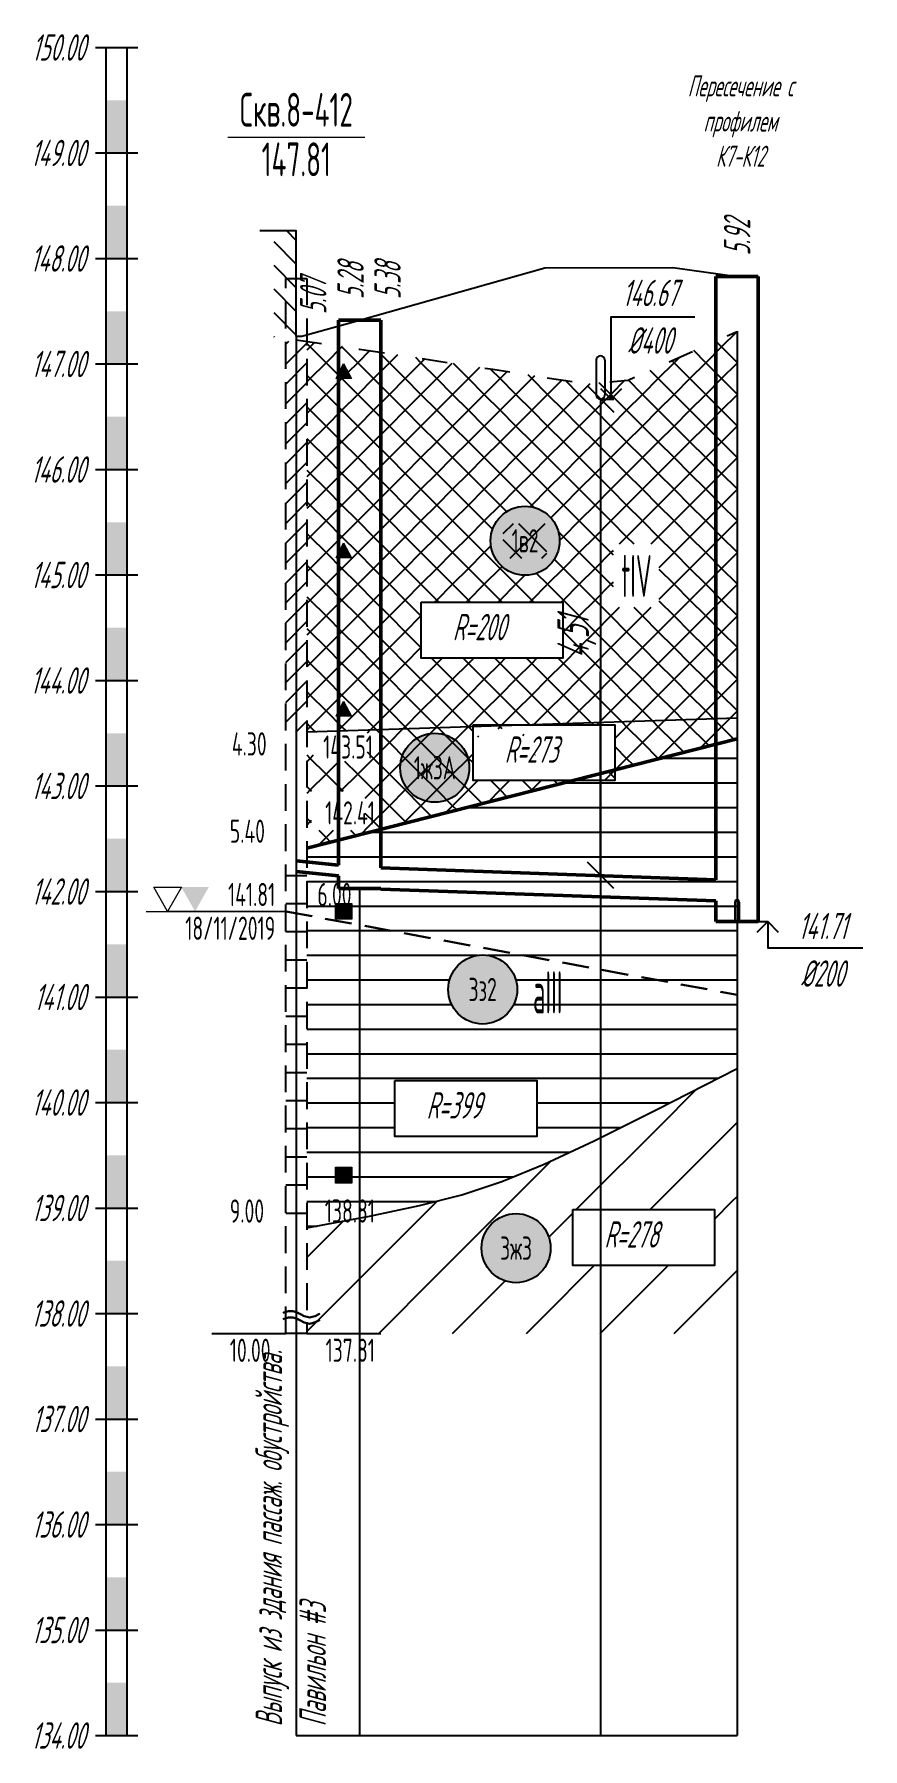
# Model space of a CAD drawing. Header units: metres. Extents: x -34 to 1749, y -3376 to -2956.
# Drawn here: x 587.7 to 666.2, y -3227.7 to -3065.2 of the extents above; entities that cross this region are included whole.
import ezdxf
from ezdxf.enums import TextEntityAlignment as Align

# ---------------------------------------------------------------- set-up
doc = ezdxf.new("R2010")
doc.units = ezdxf.units.M
doc.header["$LTSCALE"] = 0.2000000029802322
doc.linetypes.add('ACAD_ISO03W100', pattern=[30, 12, -18])
doc.linetypes.add('штриховая', pattern=[19.049999999999997, 12.7, -6.35])
for name, color, linetype in [('Линейка', 7, 'Continuous'), ('МГТ_ИГ_Геология', 252, 'Continuous'), ('Примыкания', 7, 'Continuous'), ('Проектная земля', 7, 'Continuous'), ('Таблица', 7, 'Continuous'), ('Трубы', 7, 'Continuous'), ('Узлы', 7, 'Continuous'), ('Чёрная земля', 7, 'ACAD_ISO03W100')]:
    doc.layers.add(name, color=color, linetype=linetype)
doc.styles.add('SPDS', font='SPDS', dxfattribs={"width": 0.699999988079071, "oblique": 15.00000041741303, "height": 2.5})
doc.styles.get("Standard").update_dxf_attribs({"font": 'SPDS.shx', "width": 0.699999988079071, "oblique": 15.00000041741303, "height": 3})
doc.styles.add('Стиль Simplex', font='simplex.shx')
doc.dimstyles.new('ISO-25', dxfattribs={"dimtxt": 2.5, "dimasz": 2.5, "dimexe": 1.25, "dimexo": 0.625, "dimtad": 1, "dimtxsty": 'Standard', "dimcen": 2.5, "dimadec": 0, "dimazin": 0, "dimtfac": 1, "dimtmove": 0, "dimatfit": 3, "dimfxl": 1, "dimarcsym": 0})
pattern_1 = [(225, (-1.153962780994334, -2839.847625970096), (2.775557561562891e-16, -3.000000000000505), [2.1213, -2.12134068712]), (315, (-2.653962780994334, -2838.347625970096), (3.000000000000505, 0), [2.1213, -2.12134068712]), (45, (-4.153962780994334, -2839.847625970096), (0, 3.000000000000505), [2.1213, -2.12134068712]), (135, (-2.653962780994334, -2841.347625970096), (-3.000000000000505, 2.775557561562891e-16), [2.1213, -2.12134068712])]

# ---------------------------------------------------------------- blocks, each defined once
blk = doc.blocks.new('DN')
at = {"layer": 'МГТ_ИГ_Геология', "lineweight": 30, "flags": 128}
for points in [[(-0.1260000000000048, -0.007000000000005002), (-0.1170000000000044, -0.001999999999952706), (-0.0730000000000075, 0.01099999999996726), (-0.03300000000000125, 0.01099999999996726), (0.003000000000000114, 0), (0.01999999999999602, -0.007000000000005002), (0.03899999999998727, -0.01900000000000546), (0.07399999999999807, -0.03699999999997772), (0.1029999999999944, -0.04300000000006321), (0.125, -0.04800000000005866), (0.1509999999999962, -0.04300000000006321), (0.1799999999999926, -0.03600000000000136), (0.2129999999999939, -0.01900000000000546), (0.222999999999999, -0.01200000000000045)], [(-0.1260000000000048, -0.06800000000004047), (-0.1170000000000044, -0.06300000000004502), (-0.0730000000000075, -0.05000000000001137), (-0.03300000000000125, -0.05000000000001137), (0.003000000000000114, -0.05900000000002592), (0.01999999999999602, -0.06700000000000728), (0.03899999999998727, -0.07900000000000773), (0.07399999999999807, -0.09800000000001319), (0.1029999999999944, -0.1030000000000655), (0.125, -0.1080000000000609), (0.1509999999999962, -0.1030000000000655), (0.1799999999999926, -0.09500000000002728), (0.2129999999999939, -0.07900000000000773), (0.222999999999999, -0.07200000000000273)]]:
    blk.add_lwpolyline(points, dxfattribs=at)
blk = doc.blocks.new('PR_KV')
at = {"linetype": 'Continuous', "lineweight": 0}
blk.add_hatch(color=252, dxfattribs=at).paths.add_polyline_path([(-0.07699999999999818, 0.07500000000004547), (0.07699999999999818, 0.07500000000004547), (0.07699999999999818, -0.07499999999998863), (-0.07699999999999818, -0.07499999999998863)])
at = {"color": 252, "linetype": 'Continuous', "lineweight": 0, "flags": 128}
blk.add_lwpolyline([(-0.07699999999999818, 0.07500000000004547), (0.07699999999999818, 0.07500000000004547), (0.07699999999999818, -0.07499999999998863), (-0.07699999999999818, -0.07499999999998863)], close=True, dxfattribs=at)
blk = doc.blocks.new('PR_TR')
at = {"linetype": 'Continuous', "lineweight": 0}
blk.add_hatch(color=252, dxfattribs=at).paths.add_polyline_path([(0.07191460161259755, -0.04940582243580138), (-0.07108539838739958, -0.04940582243580138), (-0.001085398387399295, 0.09359417756417088)])
at = {"color": 252, "linetype": 'Continuous', "lineweight": 0, "flags": 128}
blk.add_lwpolyline([(0.07191460161259755, -0.04940582243580138), (-0.07108539838739958, -0.04940582243580138), (-0.001085398387399295, 0.09359417756417088)], close=True, dxfattribs=at)
blk = doc.blocks.new('круг1_-30_2')
at = {"layer": 'МГТ_ИГ_Геология', "true_color": 0xffffff}
blk.add_hatch(color=7, dxfattribs=at).paths.add_polyline_path([(-0.3272920906730439, 0, 1), (0.3272920906730439, 0, 1)])
at = {"color": 7, "lineweight": 25}
blk.add_circle((0, 0), 0.3272920906730439, dxfattribs=at)
at = {"color": 7, "lineweight": 25, "style": 'Стиль Simplex', "width": 0.5909090909090908}
blk.add_text('1в2', height=0.22, dxfattribs=at).set_placement((0, 0), align=Align.MIDDLE_CENTER)
blk = doc.blocks.new('круг1_-26_3_-64_')
at = {"layer": 'МГТ_ИГ_Геология', "true_color": 0xffffff}
blk.add_hatch(color=7, dxfattribs=at).paths.add_polyline_path([(-0.3272920906730439, 0, 1), (0.3272920906730439, 0, 1)])
at = {"color": 7, "lineweight": 25}
blk.add_circle((0, 0), 0.3272920906730439, dxfattribs=at)
at = {"layer": 'МГТ_ИГ_Геология', "style": 'Стиль Simplex', "width": 0.5909090909090909}
blk.add_text('1ж3А', height=0.22, dxfattribs=at).set_placement((0, 0), align=Align.MIDDLE_CENTER)
blk = doc.blocks.new('круг3_-26_3')
at = {"true_color": 0xffffff}
blk.add_hatch(color=7, dxfattribs=at).paths.add_polyline_path([(-0.3272920906730439, 0, 1), (0.3272920906730439, 0, 1)])
at = {"color": 7, "lineweight": 25}
blk.add_circle((0, 0), 0.3272920906730439, dxfattribs=at)
at = {"color": 7, "lineweight": 25, "style": 'Стиль Simplex', "width": 0.5909090909090908}
blk.add_text('3ж3', height=0.22, dxfattribs=at).set_placement((0, 0), align=Align.MIDDLE_CENTER)
blk = doc.blocks.new('круг3_-25_2')
at = {"true_color": 0xffffff}
blk.add_hatch(color=7, dxfattribs=at).paths.add_polyline_path([(-0.3272920906730439, 0, 1), (0.3272920906730439, 0, 1)])
at = {"color": 7, "lineweight": 25}
blk.add_circle((0, 0), 0.3272920906730439, dxfattribs=at)
at = {"color": 18, "lineweight": 25, "true_color": 0x000000, "style": 'Стиль Simplex', "width": 0.5909090909090909}
blk.add_text('3з2', height=0.22, dxfattribs=at).set_placement((0, 0), align=Align.MIDDLE_CENTER)
blk = doc.blocks.new('уке')
at = {"layer": 'МГТ_ИГ_Геология'}
blk.add_lwpolyline([(147.8479976539547, -230.1886879571921), (161.2904500811183, -230.1886879571921), (161.2904500811183, -235.483306350724), (147.8479976539547, -235.483306350724)], close=True, dxfattribs=at)
at = {"layer": 'МГТ_ИГ_Геология', "insert": (150.8365746372438, -231.2873316304649), "char_height": 2.5, "attachment_point": 1}
blk.add_mtext_dynamic_manual_height_columns('R=200', width=10.09697744787991, gutter_width=15, heights=[0], dxfattribs=at)
blk = doc.blocks.new('31231')
at = {"layer": 'МГТ_ИГ_Геология'}
blk.add_lwpolyline([(153.5727698509854, -218.1870558987839), (167.0152222781489, -218.1870558987839), (167.0152222781489, -223.4816742923158), (153.5727698509854, -223.4816742923158)], close=True, dxfattribs=at)
at = {"layer": 'МГТ_ИГ_Геология', "insert": (156.5613468342744, -219.2856995720567), "char_height": 2.5, "attachment_point": 1}
blk.add_mtext_dynamic_manual_height_columns('R=273', width=10.09697744787991, gutter_width=15, heights=[0], dxfattribs=at)
blk = doc.blocks.new('уенрке')
at = {"layer": 'МГТ_ИГ_Геология'}
blk.add_lwpolyline([(147.8479976539547, -230.1886879571921), (161.2904500811183, -230.1886879571921), (161.2904500811183, -235.483306350724), (147.8479976539547, -235.483306350724)], close=True, dxfattribs=at)
at = {"layer": 'МГТ_ИГ_Геология', "insert": (150.8365746372438, -231.2873316304649), "char_height": 2.5, "attachment_point": 1}
blk.add_mtext_dynamic_manual_height_columns('R=278', width=10.09697744787991, gutter_width=15, heights=[0], dxfattribs=at)
blk = doc.blocks.new('онгшлш')
at = {"layer": 'МГТ_ИГ_Геология'}
blk.add_lwpolyline([(147.8479976539547, -230.1886879571921), (161.2904500811183, -230.1886879571921), (161.2904500811183, -235.483306350724), (147.8479976539547, -235.483306350724)], close=True, dxfattribs=at)
at = {"layer": 'МГТ_ИГ_Геология', "insert": (150.8365746372438, -231.2873316304649), "char_height": 2.5, "attachment_point": 1}
blk.add_mtext_dynamic_manual_height_columns('R=399', width=10.09697744787991, gutter_width=15, heights=[0], dxfattribs=at)
blk = doc.blocks.new('_OBLIQUE')
at = {"color": 0, "linetype": 'ByBlock', "lineweight": -2}
blk.add_line((0.5000000000000001, 0.4999999999999999), (-0.5000000000000001, -0.4999999999999999), dxfattribs=at)
blk = doc.blocks.new('*D54')
at = {"layer": 'Defpoints', "color": 0, "transparency": 16777216}
for p in [(641.3754878588369, -3099.795667079237), (641.3774878588525, -3099.795667079237), (641.3754878588369, -3144.940710778159)]:
    blk.add_point(p, dxfattribs=at)
at = {"layer": 'Примыкания', "color": 0, "lineweight": -2, "transparency": 16777216}
for p, q in [((641.3774878588525, -3099.795667079237), (641.3774878588525, -3119.079246118661)), ((642.0004878588369, -3099.795667079237), (642.6274878588525, -3099.795667079237)), ((641.3774878588525, -3144.940710778159), (641.3774878588525, -3125.657131738733)), ((642.0004878588369, -3144.940710778159), (642.6274878588525, -3144.940710778159))]:
    blk.add_line(p, q, dxfattribs=at)
at = {"layer": 'Примыкания', "color": 0, "lineweight": -2, "transparency": 16777216, "xscale": 2.5, "yscale": 2.5, "zscale": 2.5}
for p, rotation in [((641.3774878588525, -3099.795667079237), 90), ((641.3774878588525, -3144.940710778159), 270)]:
    blk.add_blockref('_OBLIQUE', p, dxfattribs=dict(at, rotation=rotation))
at = {"layer": 'Примыкания', "color": 0, "transparency": 16777216, "insert": (639.1201590683431, -3122.368188928696), "char_height": 3, "width": 5.668749809265137, "attachment_point": 5, "rotation": 90}
blk.add_mtext('4,51', dxfattribs=at)

msp = doc.modelspace()

# ---------------------------------------------------------------- hatches: boundary and pattern name
at = {"layer": 'МГТ_ИГ_Геология'}
h = msp.add_hatch(dxfattribs=at)
h.set_pattern_fill('GR24', color=256, scale=10, style=0, pattern_type=2)
h.set_pattern_definition(pattern_1)
h.paths.add_polyline_path([(654.317578992763, -3093.367683204501), (643.9787268053847, -3097.979504693959), (640.2441183151407, -3098.354407483848), (631.1528966905023, -3096.954028318113), (618.5261870072052, -3095.047667736061), (613.526187007396, -3094.298933280088), (613.526187007396, -3131.352293308346), (654.317578992763, -3130.050218361517)])
edge = h.paths.add_edge_path(flags=16)
edge.add_arc((634.2171091877049, -3113.226053573463), 3.272920906730405, 0, 360)
h.paths.add_polyline_path([(617.7453330235219, -3097.846351592309), (616.3153330235218, -3097.846351592309), (617.0153330235219, -3096.416351592309)], flags=16)
h.paths.add_polyline_path([(617.7453330235219, -3114.846351771122), (616.3153330235218, -3114.846351771122), (617.0153330235219, -3113.416351771123)], flags=16)
h.paths.add_polyline_path([(617.0153330235219, -3128.41635057903), (617.7453330235219, -3129.84635057903), (616.3153330235218, -3129.84635057903)], flags=16)
h.paths.add_polyline_path([(632.1504425210383, -3114.876053573463), (636.2837758543715, -3114.876053573463), (636.2837758543715, -3111.576053573463), (632.1504425210383, -3111.576053573463)], flags=0)
h.paths.add_polyline_path([(642.5597197672505, -3119.558728202565), (646.9369830451506, -3119.558728202565), (646.9369830451506, -3113.558728202565), (642.5597197672505, -3113.558728202565)], flags=16)
h.paths.add_polyline_path([(624.3670957701179, -3119.054128726338), (637.8095481972814, -3119.054128726338), (637.8095481972814, -3124.34874711987), (624.3670957701179, -3124.34874711987)], flags=16)
h.paths.add_polyline_path([(626.5689108458197, -3123.450127614666), (634.1189107385313, -3123.450127614666), (635.1641963388979, -3119.549068759358), (627.6141964461863, -3119.549068759358)], flags=8)
h = msp.add_hatch(dxfattribs=at)
h.set_pattern_fill('CONSIST', color=256, scale=0.42, style=0, pattern_type=2)
h.set_pattern_definition([(45, (612.526187007396, -4566.452293308346), (-0.9429268927122613, 0.9429268927122613), [])])
h.paths.add_polyline_path([(613.526187007396, -3094.298933280088), (611.526187007396, -3094.298933280088), (611.526187007396, -3131.352293308346), (613.526187007396, -3131.352293308346)])
h = msp.add_hatch(dxfattribs=at)
h.set_pattern_fill('GR24', color=256, scale=10, style=0, pattern_type=2)
h.set_pattern_definition(pattern_1)
edge = h.paths.add_edge_path()
edge.add_arc((631.9885225084493, -3134.103274312037), 3.272920906730405, 91.82827976481059, 180, ccw=False)
edge.add_line((631.8841029561108, -3130.832019534616), (613.526187007396, -3131.352293308346))
edge.add_line((613.526187007396, -3131.352293308346), (613.526187007396, -3142.352293308346))
edge.add_line((613.526187007396, -3142.352293308346), (654.317578992763, -3131.985941409553))
edge.add_line((654.317578992763, -3131.985941409553), (654.317578992763, -3130.050218361517))
edge.add_line((654.317578992763, -3130.050218361517), (631.8841029561108, -3130.832019534616))
edge.add_arc((631.9885225084493, -3134.103274312037), 3.272920906730396, 0, 91.82827976481059, ccw=False)
edge.add_arc((631.9885225084493, -3134.322433503596), 3.280250297303192, 3.830883719676153, 176.1691162803238)
h.paths.add_polyline_path([(613.976187007396, -3140.681433363423), (619.0380917693005, -3140.681433363423), (619.0380917693005, -3136.975694711108), (613.976187007396, -3136.975694711108)], flags=16)
h.paths.add_polyline_path([(614.1711136587658, -3134.130136218835), (619.2330184206703, -3134.130136218835), (619.2330184206703, -3130.830136218835), (614.1711136587658, -3130.830136218835)], flags=16)
h.paths.add_polyline_path([(629.2884788363044, -3130.663881761409), (642.7309312634679, -3130.663881761409), (642.7309312634679, -3135.958500154941), (629.2884788363044, -3135.958500154941)], flags=17)
h.paths.add_polyline_path([(631.4625468638146, -3135.163434040331), (639.1287841279621, -3135.163434040331), (640.2018167765202, -3131.15882179443), (632.5355795123728, -3131.15882179443)], flags=24)
h = msp.add_hatch(dxfattribs=at)
h.set_pattern_fill('GR07', color=256, scale=10, style=0, pattern_type=2)
h.set_pattern_definition([(0, (-4.243962780994334, -2839.847625970096), (0, 7), [16.33, 0]), (0, (-4.243962780994334, -2837.517625970097), (0, 7), [16.33, 0]), (0, (-4.243962780994334, -2835.177625970096), (0, 7), [16.33, 0])])
h.paths.add_polyline_path([(654.317578992763, -3131.985941409553), (613.526187007396, -3142.352293308346), (613.526187007396, -3178.352293308346), (619.4659743023824, -3177.228562760298), (624.2094666914791, -3176.240482610894), (628.2346882995141, -3175.211065363918), (632.0196632513159, -3173.963323523153), (636.0424156717133, -3172.320269592383), (640.7809696855345, -3170.104916075392), (646.7133494176082, -3167.140275475962), (654.317578992763, -3163.249360297878)])
h.paths.add_polyline_path([(633.4712295807867, -3155.754294917562, -1), (626.9253877673259, -3155.754294917562, -1)], flags=16)
h.paths.add_polyline_path([(617.7961870073959, -3149.102293308346), (616.256187007396, -3149.102293308346), (616.256187007396, -3147.602293308345), (617.7961870073959, -3147.602293308345)], flags=16)
h.paths.add_polyline_path([(617.7961870073959, -3172.602293308345), (617.7961870073959, -3174.102293308346), (616.256187007396, -3174.102293308346), (616.256187007396, -3172.602293308345)], flags=16)
h.paths.add_polyline_path([(628.1625943883421, -3157.404294917562), (632.2340229597705, -3157.404294917562), (632.2340229597705, -3154.104294917562), (628.1625943883421, -3154.104294917562)], flags=8)
h.paths.add_polyline_path([(633.9688278449948, -3159.028550216178), (638.6354945116616, -3159.028550216178), (638.6354945116616, -3153.028550216178), (633.9688278449948, -3153.028550216178)], flags=24)
h.paths.add_polyline_path([(613.976187007396, -3178.402293308346), (619.0380917693005, -3178.402293308346), (619.0380917693005, -3175.102293308345), (613.976187007396, -3175.102293308345)], flags=9)
h.paths.add_polyline_path([(613.976187007396, -3142.402293308346), (619.0380917693005, -3142.402293308346), (619.0380917693005, -3139.102293308345), (613.976187007396, -3139.102293308345)], flags=24)
h.paths.add_polyline_path([(613.976187007396, -3148.402293308346), (619.0380917693005, -3148.402293308346), (619.0380917693005, -3145.102293308345), (613.976187007396, -3145.102293308345)], flags=24)
h.paths.add_polyline_path([(621.8832734138259, -3164.388207326412), (635.3257258409894, -3164.388207326412), (635.3257258409894, -3169.682825719944), (621.8832734138259, -3169.682825719944)], flags=16)
h.paths.add_polyline_path([(624.0463202489419, -3168.735239679307), (631.7265366748691, -3168.735239679307), (632.7587017312278, -3164.883147359433), (625.0784853053007, -3164.883147359433)], flags=8)
h = msp.add_hatch(dxfattribs=at)
h.set_pattern_fill('CONSIST', color=256, scale=0.8400000000000001, angle=-44.99996199012607, style=0, pattern_type=2)
h.set_pattern_definition([(3.800987392781636e-05, (612.526187007396, -4566.452293308346), (-1.769280994767808e-06, 2.666999999999413), [])])
h.paths.add_polyline_path([(611.526187007396, -3142.352293308346), (613.526187007396, -3142.352293308346), (613.526187007396, -3178.352293308346), (611.526187007396, -3178.352293308346)])
at = {"layer": 'МГТ_ИГ_Геология', "true_color": 0x0000ff}
msp.add_hatch(color=5, dxfattribs=at).paths.add_polyline_path([(602.9261870073958, -3148.352293308346), (601.6261870073959, -3146.052293308346), (604.226187007396, -3146.052293308346)])
at = {"layer": 'МГТ_ИГ_Геология'}
h = msp.add_hatch(dxfattribs=at)
h.set_pattern_fill('GR38', color=256, scale=10, style=0, pattern_type=2)
h.set_pattern_definition([(45, (-4.153962780994334, -2825.847625970096), (0, 20.99999999997526), [9.8995, -19.7989848098]), (45, (9.846037219005666, -2839.847625970096), (0, 20.99999999997526), [9.8995, -19.7989848098]), (45, (-4.153962780994334, -2839.847625970096), (0, 20.99999999997526), [14.142, -15.5564848098]), (45, (5.846037219005666, -2829.847625970096), (0, 20.99999999997526), [15.556, -14.1424848098]), (45, (2.846037219005666, -2839.847625970096), (0, 20.99999999997526), [19.799, -9.89948480983]), (45, (-4.153962780994334, -2832.847625970096), (0, 20.99999999997526), [19.799, -9.89948480983])])
h.paths.add_polyline_path([(654.317578992763, -3163.249360297878), (646.7133494176073, -3167.140275475962), (640.7809696855343, -3170.104916075392), (636.0424156717133, -3172.320269592383), (632.0196632513159, -3173.963323523153), (628.2346882995141, -3175.211065363918), (624.2094666914791, -3176.240482610894), (619.4659743023826, -3177.228562760298), (613.526187007396, -3178.352293308346), (613.526187007396, -3186.775475126528), (613.5561870073957, -3186.782293308346), (613.526187007396, -3186.776086411794), (613.526187007396, -3187.375475126528), (613.5561870073959, -3187.382293308347), (613.526187007396, -3187.377120894553), (613.526187007396, -3188.352293308346), (654.317578992763, -3188.352293308346)])
h.paths.add_polyline_path([(636.6357554964618, -3180.272074983991, -1), (630.089913683001, -3180.272074983991, -1)], flags=16)
h.paths.add_polyline_path([(631.0795012563981, -3181.922074983991), (635.6461679230647, -3181.922074983991), (635.6461679230647, -3178.622074983991), (631.0795012563981, -3178.622074983991)], flags=8)
h.paths.add_polyline_path([(613.976187007396, -3178.402293308346), (619.0380917693005, -3178.402293308346), (619.0380917693005, -3175.102293308345), (613.976187007396, -3175.102293308345)], flags=24)
h.paths.add_polyline_path([(638.7422684783578, -3176.62250533711), (652.1847209055213, -3176.62250533711), (652.1847209055213, -3181.917123730642), (638.7422684783578, -3181.917123730642)], flags=16)
h.paths.add_polyline_path([(640.9440835540596, -3181.018504225438), (648.5378334460262, -3181.018504225438), (649.5831190463928, -3177.117445370131), (641.9893691544262, -3177.117445370131)], flags=8)
at = {"layer": 'Узлы'}
h = msp.add_hatch(dxfattribs=at)
h.set_pattern_fill('LINE', color=256, scale=0.5, angle=135)
h.set_pattern_definition([(135, (-1472.710370917603, -3334.384204504579), (-1.122532015133644, -1.122532015133644), [])])
h.paths.add_polyline_path([(610.4186935394206, -3083.838601059801), (612.5265906874271, -3083.838601059801), (612.5265906874271, -3093.91942669458), (610.4186935394206, -3093.91942669458)])

# ---------------------------------------------------------------- linework, layer by layer
at = {"layer": 'Линейка'}
for p, q in [((593.4987952226462, -3066.467003877141), (597.4987952226462, -3066.467003877141)), ((594.4987952226462, -3226.467003877141), (594.4987952226462, -3066.467003877141)), ((596.4987952226462, -3226.467003877141), (596.4987952226462, -3066.467003877141)), ((593.4987952226462, -3076.467003877141), (597.4987952226462, -3076.467003877141)), ((593.4987952226462, -3086.467003877141), (597.4987952226462, -3086.467003877141)), ((593.4987952226462, -3096.467003877141), (597.4987952226462, -3096.467003877141)), ((593.4987952226462, -3106.467003877141), (597.4987952226462, -3106.467003877141)), ((593.4987952226462, -3116.467003877141), (597.4987952226462, -3116.467003877141)), ((593.4987952226462, -3126.467003877141), (597.4987952226462, -3126.467003877141)), ((593.4987952226462, -3136.467003877141), (597.4987952226462, -3136.467003877141)), ((593.4987952226462, -3146.467003877141), (597.4987952226462, -3146.467003877141)), ((593.4987952226462, -3156.467003877141), (597.4987952226462, -3156.467003877141)), ((593.4987952226462, -3166.467003877141), (597.4987952226462, -3166.467003877141)), ((593.4987952226462, -3176.467003877141), (597.4987952226462, -3176.467003877141)), ((593.4987952226462, -3186.467003877141), (597.4987952226462, -3186.467003877141)), ((593.4987952226462, -3196.467003877141), (597.4987952226462, -3196.467003877141)), ((593.4987952226462, -3206.467003877141), (597.4987952226462, -3206.467003877141)), ((593.4987952226462, -3216.467003877141), (597.4987952226462, -3216.467003877141)), ((593.4987952226462, -3226.467003877141), (597.4987952226462, -3226.467003877141)), ((594.4987952226462, -3226.467003877141), (596.4987952226462, -3226.467003877141))]:
    msp.add_line(p, q, dxfattribs=at)
for points in [[(594.4987952226462, -3076.467003877141), (594.4987952226462, -3071.467003877141), (596.4987952226462, -3076.467003877141), (596.4987952226462, -3071.467003877141)], [(594.4987952226462, -3086.467003877141), (594.4987952226462, -3081.467003877141), (596.4987952226462, -3086.467003877141), (596.4987952226462, -3081.467003877141)], [(594.4987952226462, -3096.467003877141), (594.4987952226462, -3091.467003877141), (596.4987952226462, -3096.467003877141), (596.4987952226462, -3091.467003877141)], [(594.4987952226462, -3106.467003877141), (594.4987952226462, -3101.467003877141), (596.4987952226462, -3106.467003877141), (596.4987952226462, -3101.467003877141)], [(594.4987952226462, -3116.467003877141), (594.4987952226462, -3111.467003877141), (596.4987952226462, -3116.467003877141), (596.4987952226462, -3111.467003877141)], [(594.4987952226462, -3126.467003877141), (594.4987952226462, -3121.467003877141), (596.4987952226462, -3126.467003877141), (596.4987952226462, -3121.467003877141)], [(594.4987952226462, -3136.467003877141), (594.4987952226462, -3131.467003877141), (596.4987952226462, -3136.467003877141), (596.4987952226462, -3131.467003877141)], [(594.4987952226462, -3146.467003877141), (594.4987952226462, -3141.467003877141), (596.4987952226462, -3146.467003877141), (596.4987952226462, -3141.467003877141)], [(594.4987952226462, -3156.467003877141), (594.4987952226462, -3151.467003877141), (596.4987952226462, -3156.467003877141), (596.4987952226462, -3151.467003877141)], [(594.4987952226462, -3166.467003877141), (594.4987952226462, -3161.467003877141), (596.4987952226462, -3166.467003877141), (596.4987952226462, -3161.467003877141)], [(594.4987952226462, -3176.467003877141), (594.4987952226462, -3171.467003877141), (596.4987952226462, -3176.467003877141), (596.4987952226462, -3171.467003877141)], [(594.4987952226462, -3186.467003877141), (594.4987952226462, -3181.467003877141), (596.4987952226462, -3186.467003877141), (596.4987952226462, -3181.467003877141)], [(594.4987952226462, -3196.467003877141), (594.4987952226462, -3191.467003877141), (596.4987952226462, -3196.467003877141), (596.4987952226462, -3191.467003877141)], [(594.4987952226462, -3206.467003877141), (594.4987952226462, -3201.467003877141), (596.4987952226462, -3206.467003877141), (596.4987952226462, -3201.467003877141)], [(594.4987952226462, -3216.467003877141), (594.4987952226462, -3211.467003877141), (596.4987952226462, -3216.467003877141), (596.4987952226462, -3211.467003877141)], [(594.4987952226462, -3226.467003877141), (594.4987952226462, -3221.467003877141), (596.4987952226462, -3226.467003877141), (596.4987952226462, -3221.467003877141)]]:
    msp.add_solid(points, dxfattribs=at)
at = {"layer": 'МГТ_ИГ_Геология', "linetype": 'Continuous', "lineweight": 0}
msp.add_line((606.026187007396, -3074.972794499843), (619.026187007396, -3074.972794499843), dxfattribs=at)
at = {"layer": 'МГТ_ИГ_Геология', "color": 18, "linetype": 'Continuous', "lineweight": 0, "true_color": 0x000000}
for p, q in [((612.526187007396, -3131.352293308346), (612.526187007396, -3142.352293308346)), ((612.526187007396, -3178.352293308346), (612.526187007396, -3188.352293308346))]:
    msp.add_line(p, q, dxfattribs=at)
at = {"layer": 'МГТ_ИГ_Геология', "linetype": 'Continuous', "lineweight": 50}
msp.add_line((613.526187007396, -3142.352293308346), (654.317578992763, -3131.985941409553), dxfattribs=at)
at = {"layer": 'МГТ_ИГ_Геология', "linetype": 'Continuous', "lineweight": 25}
for p, q in [((604.526187007396, -3188.352293308346), (611.526187007396, -3188.352293308346)), ((613.526187007396, -3188.352293308346), (620.526187007396, -3188.352293308346))]:
    msp.add_line(p, q, dxfattribs=at)
at = {"layer": 'МГТ_ИГ_Геология', "linetype": 'штриховая', "lineweight": 25}
msp.add_lwpolyline([(611.526187007396, -3088.352293308346), (613.526187007396, -3088.352293308346), (613.526187007396, -3188.352293308346), (611.526187007396, -3188.352293308346), (611.526187007396, -3088.352293308346), (611.526187007396, -3088.352293308346)], close=True, dxfattribs=at)
at = {"layer": 'МГТ_ИГ_Геология', "flags": 128}
msp.add_lwpolyline([(654.317578992763, -3093.367683204501), (654.317578992763, -3188.352293308346)], dxfattribs=at)
at = {"layer": 'МГТ_ИГ_Геология', "linetype": 'Continuous', "lineweight": 25, "flags": 128}
for points in [[(654.317578992763, -3130.050218361517), (613.526187007396, -3131.352293308346)], [(613.526187007396, -3178.352293308346), (619.4659743023826, -3177.228562760298), (624.2094666914791, -3176.240482610894), (628.2346882995141, -3175.211065363918), (632.0196632513159, -3173.963323523153), (636.0424156717133, -3172.320269592383), (640.7809696855345, -3170.104916075392), (646.7133494176082, -3167.140275475962), (654.3175789927632, -3163.249360297878)]]:
    msp.add_lwpolyline(points, dxfattribs=at)
at = {"layer": 'МГТ_ИГ_Геология', "color": 5, "linetype": 'Continuous', "lineweight": 0, "true_color": 0x0000ff, "flags": 128}
msp.add_lwpolyline([(598.276187007396, -3148.352293308346), (611.526187007396, -3148.352293308346), (600.3261870073959, -3148.352293308346), (599.026187007396, -3146.052293308346), (601.6261870073959, -3146.052293308346), (600.3261870073959, -3148.352293308346)], dxfattribs=at)
at = {"layer": 'МГТ_ИГ_Геология', "color": 5, "linetype": 'штриховая', "lineweight": 30, "flags": 128}
msp.add_lwpolyline([(611.526187007396, -3148.352293308346), (654.317578992763, -3156.258807641609)], dxfattribs=at)
at = {"layer": 'Примыкания'}
for p, q in [((640.9658878588367, -3096.109267079235), (640.9658878588367, -3099.386067079235)), ((641.7850878588366, -3096.109267079235), (641.7850878588366, -3099.386067079235)), ((641.3754878588367, -3099.795667079235), (641.3754878588367, -3226.467003877141)), ((654.1127826727943, -3147.473779374057), (654.1127826727943, -3149.115379374057)), ((654.1127826727943, -3147.473779374057), (654.1127826727943, -3149.115379374057)), ((654.5231826727942, -3147.473779374057), (654.5231826727942, -3149.115379374057)), ((654.5231826727942, -3147.473779374057), (654.5231826727942, -3149.115379374057))]:
    msp.add_line(p, q, dxfattribs=at)
at = {"layer": 'Примыкания', "color": 0, "flags": 128}
for points in [[(641.3754878588367, -3099.795667079235), (642.3754878588367, -3099.795667079235), (642.3754878588367, -3092.009481607453), (650.298214414066, -3092.009481607453)], [(641.3754878588367, -3098.795667079235), (642.3754878588367, -3099.795667079235), (643.3754878588367, -3098.795667079235)], [(654.3179826727942, -3149.320579374057), (657.2200779354229, -3149.320579374057), (657.2200779354229, -3151.79533802786), (666.2318318676207, -3151.79533802786)], [(656.2200779354229, -3150.320579374057), (657.2200779354229, -3149.320579374057), (658.2200779354229, -3150.320579374057)]]:
    msp.add_lwpolyline(points, dxfattribs=at)
at = {"layer": 'Примыкания'}
for centre, radius, start, end in [((641.3754878588367, -3096.109267079235), 0.4095999999999548, 0, 180), ((641.3754878588367, -3099.386067079235), 0.4095999999999548, 180, 0), ((654.3179826727942, -3147.473779374057), 0.2051999999999339, 359.999999999987, 180.000000000013), ((654.3179826727942, -3147.473779374057), 0.2051999999999339, 359.999999999987, 180.000000000013), ((654.3179826727943, -3149.115379374057), 0.2051999999999339, 179.9999999999739, 0), ((654.3179826727943, -3149.115379374057), 0.2051999999999339, 179.9999999999739, 0)]:
    msp.add_arc(centre, radius, start, end, dxfattribs=at)
at = {"layer": 'Проектная земля', "flags": 128}
for points in [[(618.5265906872374, -3092.31858419229), (636.0856361963847, -3087.351533542668), (648.2402891426335, -3087.334070710988), (654.3179826727942, -3088.180150236291)], [(612.5265906874271, -3093.838601059801), (613.0476066552648, -3093.838503140641), (618.5265906872374, -3092.31858419229)]]:
    msp.add_lwpolyline(points, dxfattribs=at)
at = {"layer": 'Таблица'}
msp.add_line((612.5265906874271, -3226.467003877141), (654.3179826727942, -3226.467003877141), dxfattribs=at)
at = {"layer": 'Трубы', "lineweight": 50, "flags": 128}
for points in [[(612.5265906874271, -3143.566803897137), (616.5265906872373, -3143.966803897118)], [(620.5265906872374, -3144.236974877451), (652.3179826727943, -3145.349673596946)], [(612.5265906874271, -3144.567003877141), (616.5265906872373, -3144.967003877122)], [(620.5265906872374, -3146.237023876851), (652.3179826727943, -3147.349722596346)]]:
    msp.add_lwpolyline(points, dxfattribs=at)
at = {"layer": 'Узлы', "lineweight": 50}
for p, q in [((652.3179826727943, -3088.180150236291), (656.3179826727942, -3088.180150236291)), ((652.3179826727943, -3088.180150236291), (652.3179826727943, -3145.349673596946)), ((656.3179826727942, -3088.180150236291), (656.3179826727942, -3149.320604510749)), ((616.5265906872373, -3092.31858419229), (620.5265906872374, -3092.31858419229)), ((616.5265906872373, -3092.31858419229), (616.5265906872373, -3143.966803897118)), ((620.5265906872374, -3092.31858419229), (620.5265906872374, -3144.236974877451)), ((616.5265906872373, -3144.967003877122), (616.5265906872373, -3146.193024513843)), ((616.5265906872373, -3146.193024513843), (620.5265906872374, -3146.193024513843)), ((620.5265906872374, -3146.237023876851), (620.5265906872374, -3146.193024513843)), ((652.3179826727943, -3147.349722596346), (652.3179826727943, -3149.320604510749)), ((652.3179826727943, -3149.320604510749), (656.3179826727942, -3149.320604510749))]:
    msp.add_line(p, q, dxfattribs=at)
at = {"layer": 'Узлы'}
for p, q in [((612.5265906874271, -3093.838601059801), (612.5265906874271, -3226.467003877141)), ((612.5265906874271, -3144.657021875341), (612.5265906874271, -3226.467003877141)), ((618.5265906872374, -3146.193024513843), (618.5265906872374, -3226.467003877141)), ((654.3179826727942, -3149.320604510749), (654.3179826727942, -3226.467003877141))]:
    msp.add_line(p, q, dxfattribs=at)
at = {"layer": 'Узлы', "flags": 128}
msp.add_lwpolyline([(612.5265906874271, -3093.838601059801), (612.5265906874271, -3083.838601059801), (609.0572210711595, -3083.838601059801)], dxfattribs=at)
at = {"layer": 'Чёрная земля', "flags": 128}
for points in [[(618.5265906872374, -3095.062378304856), (631.1533003705337, -3096.968738886908), (640.2445219951719, -3098.369118052643), (643.9791304854158, -3097.994215262755), (654.3179826727942, -3093.382393773297)], [(612.5265906874271, -3094.163896957682), (618.5265906872374, -3095.062378304856)]]:
    msp.add_lwpolyline(points, dxfattribs=at)

# ---------------------------------------------------------------- block references
at = {"layer": 'МГТ_ИГ_Геология', "xscale": 10, "yscale": 10, "zscale": 10}
for name, p in [('PR_TR', (617.026187007396, -3097.352293367951)), ('круг1_-30_2', (634.2171091877049, -3113.226053573463)), ('PR_TR', (617.026187007396, -3114.352293546764)), ('PR_TR', (617.026187007396, -3129.352292354672)), ('круг1_-26_3_-64_', (625.6555692223046, -3134.737583134571)), ('PR_KV', (617.026187007396, -3148.352293308346)), ('круг3_-25_2', (630.1983086740563, -3155.754294917562)), ('PR_KV', (617.026187007396, -3173.352293308346)), ('круг3_-26_3', (633.3628345897314, -3180.272074983991)), ('DN', (612.526187007396, -3186.352293308346))]:
    msp.add_blockref(name, p, dxfattribs=at)
at = {"layer": 'МГТ_ИГ_Геология', "color": 3}
for name, p in [('уке', (476.5190981161631, -2888.865440769146)), ('31231', (475.715708985319, -2912.476825862625)), ('онгшлш', (474.0352757598712, -2934.19951936922)), ('уенрке', (490.8942708244031, -2946.433817379918))]:
    msp.add_blockref(name, p, dxfattribs=at)

# ---------------------------------------------------------------- texts
at = {"layer": 'Линейка', "oblique": 15.00000041741303, "width": 0.699999988079071}
for s, p in [('150.00', (592.4987952226462, -3066.467003877141)), ('149.00', (592.4987952226462, -3076.467003877141)), ('148.00', (592.4987952226462, -3086.467003877141)), ('147.00', (592.4987952226462, -3096.467003877141)), ('146.00', (592.4987952226462, -3106.467003877141)), ('145.00', (592.4987952226462, -3116.467003877141)), ('144.00', (592.4987952226462, -3126.467003877141)), ('143.00', (592.4987952226462, -3136.467003877141)), ('142.00', (592.4987952226462, -3146.467003877141)), ('141.00', (592.4987952226462, -3156.467003877141)), ('140.00', (592.4987952226462, -3166.467003877141)), ('139.00', (592.4987952226462, -3176.467003877141)), ('138.00', (592.4987952226462, -3186.467003877141)), ('137.00', (592.4987952226462, -3196.467003877141)), ('136.00', (592.4987952226462, -3206.467003877141)), ('135.00', (592.4987952226462, -3216.467003877141)), ('134.00', (592.4987952226462, -3226.467003877141))]:
    msp.add_text(s, height=2.5, dxfattribs=at).set_placement(p, align=Align.MIDDLE_RIGHT)
at = {"layer": 'МГТ_ИГ_Геология', "lineweight": 25, "style": 'Стиль Simplex', "width": 0.5625}
msp.add_text('Скв.8-412', height=3.2, dxfattribs=at).set_placement((612.526187007396, -3073.972794499843), align=Align.CENTER)
msp.add_text('147.81', height=3.2, dxfattribs=at).set_placement((612.526187007396, -3075.472794499843), align=Align.TOP_CENTER)
at = {"layer": 'МГТ_ИГ_Геология', "lineweight": 30, "style": 'Стиль Simplex', "width": 0.4}
for s, p in [('tIV', (643.3413741159129, -3116.558728202565)), ('aIII', (634.9688278449948, -3156.028550216178))]:
    msp.add_text(s, height=4, dxfattribs=at).set_placement(p, align=Align.MIDDLE_LEFT)
at = {"layer": 'МГТ_ИГ_Геология', "lineweight": 25, "style": 'Стиль Simplex', "width": 0.5909090909090909}
for s, p in [('4.30', (606.4162281329327, -3133.580136218835)), ('5.40', (606.2213014815629, -3141.852293308345)), ('9.00', (606.2213014815629, -3177.852293308345))]:
    msp.add_text(s, height=2.2, dxfattribs=at).set_placement(p)
for s, p in [('143.51', (619.7871204738358, -3133.87240681131)), ('142.41', (619.9820471252056, -3140.113485665834)), ('138.81', (619.9820471252056, -3177.852293308345))]:
    msp.add_text(s, height=2.2, dxfattribs=at).set_placement(p, align=Align.RIGHT)
at = {"layer": 'МГТ_ИГ_Геология', "color": 5, "lineweight": 25, "true_color": 0x0000ff, "style": 'Стиль Simplex', "width": 0.5909090909090909}
msp.add_text('141.81', height=2.2, dxfattribs=at).set_placement((610.526187007396, -3147.852293308345), align=Align.RIGHT)
msp.add_text('6.00', height=2.2, dxfattribs=at).set_placement((614.526187007396, -3147.852293308345))
msp.add_text('18/11/2019', height=2.2, dxfattribs=at).set_placement((610.526187007396, -3148.852293308346), align=Align.TOP_RIGHT)
at = {"layer": 'МГТ_ИГ_Геология', "lineweight": 25, "style": 'Стиль Simplex', "width": 0.5909090909090909}
msp.add_text('10.00', height=2.2, dxfattribs=at).set_placement((606.2213014815629, -3188.852293308346), align=Align.TOP_LEFT)
msp.add_text('137.81', height=2.2, dxfattribs=at).set_placement((619.9820471252056, -3188.852293308346), align=Align.TOP_RIGHT)
at = {"layer": 'МГТ_ИГ_Геология', "lineweight": 25, "insert": (648.7064404475279, -3069.107169386049), "char_height": 2, "attachment_point": 1}
msp.add_mtext_dynamic_manual_height_columns('\\pxqc;Пересечение с профилем К7-К12', width=11.83751714546815, gutter_width=15, heights=[0], dxfattribs=at)
at = {"layer": 'Примыкания', "color": 0, "style": 'SPDS', "oblique": 15.00000041741303, "width": 0.699999988079071}
for s, p in [('146.67', (646.0661674119251, -3089.734996199365)), ('%%C400', (646.0661674119251, -3094.234996199365)), ('141.71', (662.4200778638973, -3149.740093004699)), ('%%C200', (662.4200778638973, -3154.240093004699))]:
    msp.add_text(s, height=2.5, dxfattribs=at).set_placement(p, align=Align.MIDDLE_CENTER)
at = {"layer": 'Таблица', "insert": (608.6667631641217, -3225.601805035151), "char_height": 2.5, "attachment_point": 1, "rotation": 90}
msp.add_mtext_dynamic_manual_height_columns('\\pxql;{\\Q15;\\W0.7;Выпуск из здания пассаж. обустройства. Павильон #3}', width=42.43477023639707, gutter_width=15, heights=[0], dxfattribs=at)
at = {"layer": 'Узлы', "oblique": 15.00000041741303, "width": 0.699999988079071}
for s, p in [('5.92', (654.3179826727942, -3086.180150236291)), ('5.07', (614.1300072410328, -3091.742498212772))]:
    msp.add_text(s, height=2.5, rotation=90.00000250447816, dxfattribs=at).set_placement(p, align=Align.MIDDLE_LEFT)
msp.add_text('5.28', height=2.5, rotation=90.00000250447816, dxfattribs=at).set_placement((618.9243205263756, -3090.31858419229))
msp.add_text('5.38', height=2.5, rotation=90.00000250447816, dxfattribs=at).set_placement((619.9243205263756, -3090.31858419229), align=Align.TOP_LEFT)

# ---------------------------------------------------------------- dimensions: what is measured, and where the dimension line sits
at = {"layer": 'Примыкания'}
dim = msp.add_linear_dim(base=(641.3774878588525, -3099.795667079237), p1=(641.3754878588367, -3144.940710778157), p2=(641.3754878588367, -3099.795667079235), angle=90, dimstyle='ISO-25', override={"dimlfac": 0.1000000014901161, "dimblk": 'OBLIQUE', "dimtmove": 2}, dxfattribs=at)
dim.commit()
dim.dimension.update_dxf_attribs({"geometry": '*D54', "text_midpoint": (639.1201590683431, -3122.368188928696), "dimtype": 161})

doc.saveas('drawing.dxf')
